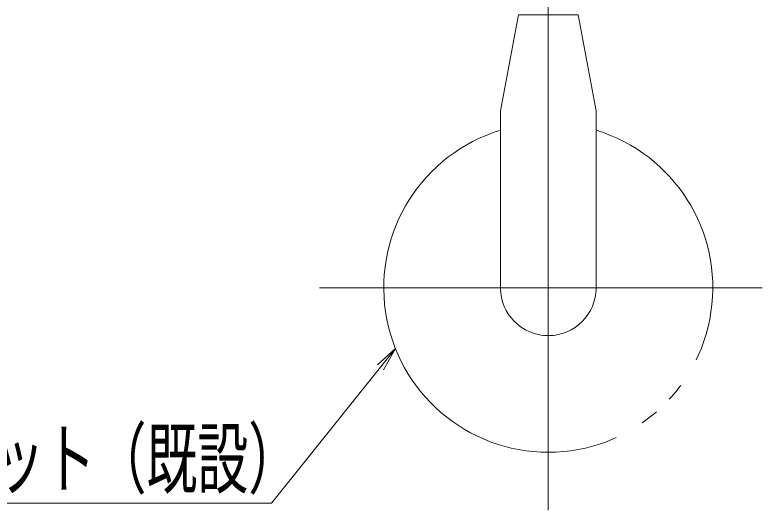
# Model space of a CAD drawing. Units: millimetres, scale not verified. Extents: x -800 to 800, y -554 to 554.
# Drawn here: x -550.6 to -425.7, y 309.3 to 392 of the extents above; entities that cross this region are included whole.
import ezdxf
from ezdxf.enums import TextEntityAlignment as Align

# ---------------------------------------------------------------- set-up
doc = ezdxf.new("R2010")
doc.units = ezdxf.units.MM
doc.header["$LTSCALE"] = 5
doc.linetypes.add('LONG_CHAIN', pattern=[21, 18, -1, 1, -1])
doc.linetypes.add('LONG_DOUBLE_CHAIN', pattern=[21.8, 18, -1, 0.6, -0.6, 0.6, -1])
for name, color, linetype, lineweight in [('0-1_4手摺芯', 5, 'LONG_CHAIN', 9), ('0-6_3ブラケット', 4, 'LONG_DOUBLE_CHAIN', 9), ('1-8_6文字', 2, 'Continuous', 9)]:
    doc.layers.add(name, color=color, linetype=linetype, lineweight=lineweight)
doc.styles.add('ＭＳ ゴシック', font='')
doc.styles.get('ＭＳ ゴシック').set_extended_font_data('MS Gothic')

# ---------------------------------------------------------------- blocks, each defined once
blk = doc.blocks.new('MLeader5')
at = {"layer": '1-8_6文字'}
blk.add_line((-490.011, 333.553), (-486.986, 336.253), dxfattribs=at)
at = {"layer": '1-8_6文字', "color": 1}
blk.add_line((-509.165, 310.445), (-579.267, 310.445), dxfattribs=at)
at = {"layer": '1-8_6文字'}
blk.add_lwpolyline([(-488.972, 332.718), (-486.986, 336.253), (-489.492, 333.135)], dxfattribs=at)
at = {"layer": '1-8_6文字', "color": 1}
blk.add_lwpolyline([(-489.492, 333.135), (-507.725, 310.445), (-509.165, 310.445)], dxfattribs=at)
at = {"layer": '1-8_6文字', "style": 'ＭＳ ゴシック', "width": 0.65}
blk.add_text('ブラケット（既設）', height=9.604, dxfattribs=at).set_placement((-579.711, 310.194), align=Align.BOTTOM_LEFT)

msp = doc.modelspace()

# ---------------------------------------------------------------- linework, layer by layer
at = {"layer": '0-1_4手摺芯'}
for p, q in [((-461.437, 309.274), (-461.437, 458.98)), ((-499.691, 346.427), (-425.698, 346.427))]:
    msp.add_line(p, q, dxfattribs=at)
at = {"layer": '0-6_3ブラケット'}
for p, q in [((-469.437, 376.01), (-466.437, 392.01)), ((-466.437, 392.01), (-456.437, 392.01)), ((-453.437, 376.01), (-456.437, 392.01)), ((-469.437, 376.01), (-469.437, 346.427)), ((-453.437, 376.01), (-453.437, 346.427))]:
    msp.add_line(p, q, dxfattribs=at)
for radius, start, end in [(27.5, 106.91239, 73.08761), (8, 180, 0)]:
    msp.add_arc((-461.437, 346.427), radius, start, end, dxfattribs=at)

# ---------------------------------------------------------------- block references
at = {"layer": '1-8_6文字'}
msp.add_blockref('MLeader5', (0, 0), dxfattribs=at)

doc.saveas('drawing.dxf')
